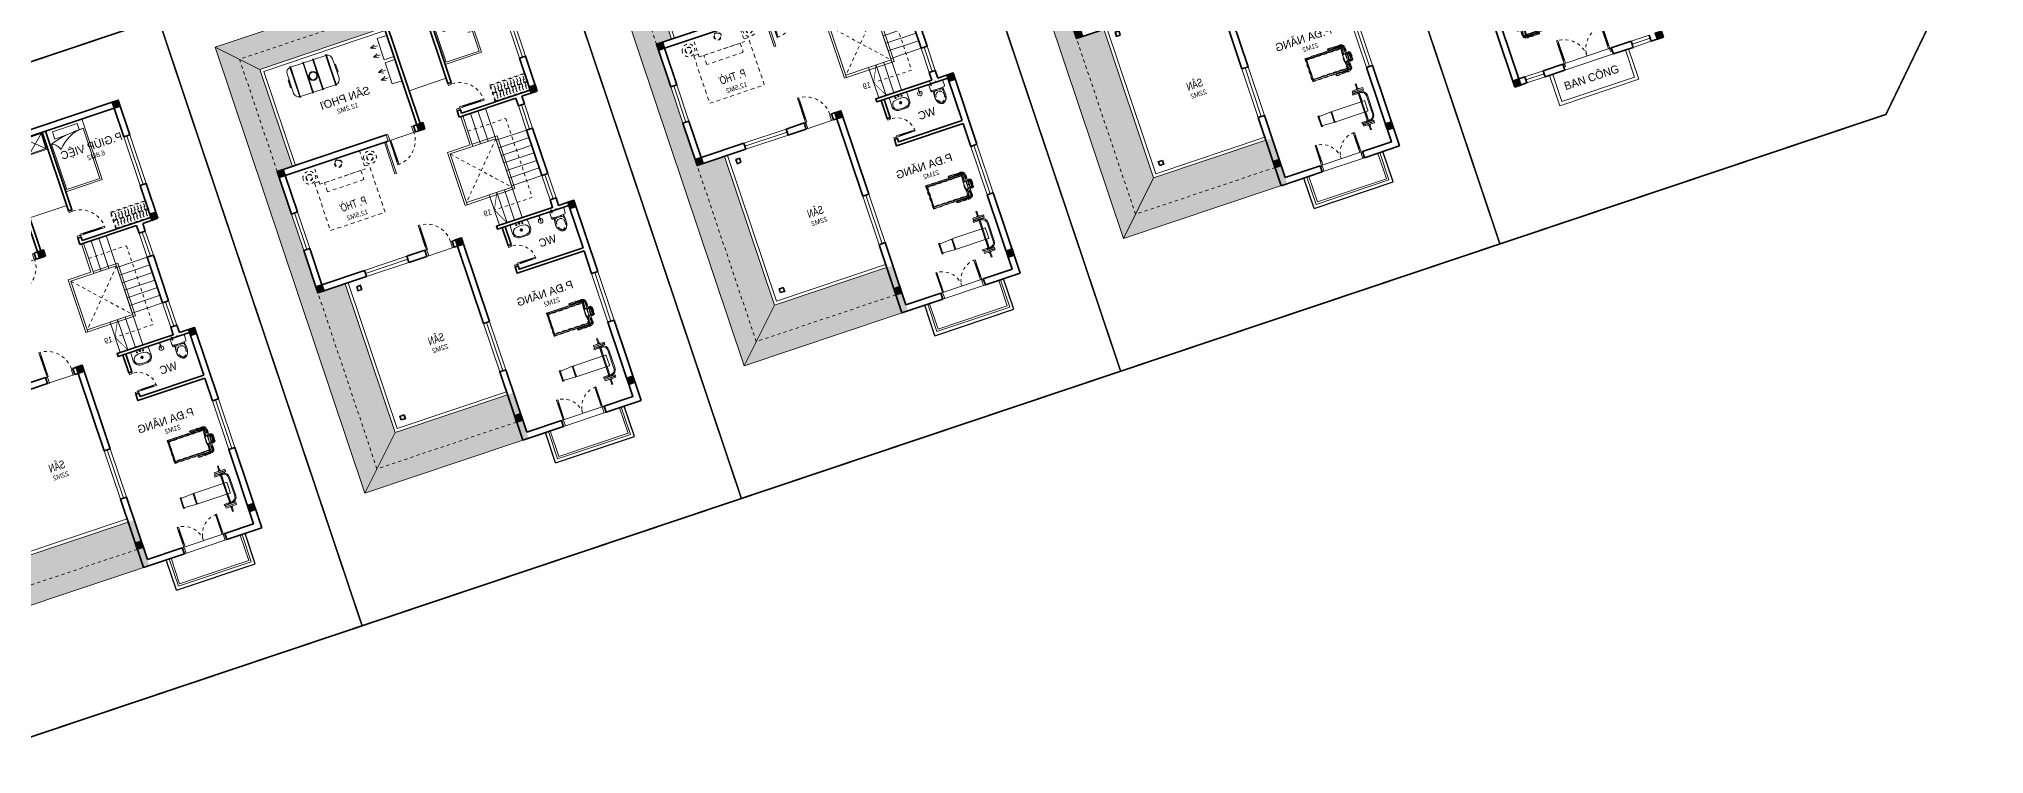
# Model space of a CAD drawing. Header units: metres. Extents: x 568332 to 569219, y 2065964 to 2066430.
# Drawn here: x 568625.1 to 568685.8, y 2066136.6 to 2066158.9 of the extents above; entities that cross this region are included whole.
import ezdxf

# ---------------------------------------------------------------- set-up
doc = ezdxf.new("R2010")
doc.units = ezdxf.units.M
for name, pattern in [('ACAD_ISO07W100', [3, 0, -3]), ('CENTER', [2, 1.25, -0.25, 0.25, -0.25]), ('DASHED', [0.75, 0.5, -0.25]), ('HIDDEN', [0.375, 0.25, -0.125]), ('HIDDEN2', [0.1875, 0.125, -0.0625]), ('X-5M-G-MB PHONGNGU$0$HIDDEN2', [0.1875, 0.125, -0.0625]), ('xref-thap C (mb tang 32-2)$0$HIDDEN', [0.375, 0.25, -0.125]), ('Xref-VCMT-BT3 - tuong bao$0$HIDDEN', [0.375, 0.25, -0.125])]:
    doc.linetypes.add(name, pattern=pattern)
doc.layers.get('0').update_dxf_attribs({"linetype": 'CONTINUOUS'})
for name, color, linetype, lineweight in [('-CONCRETE', 1, 'CONTINUOUS', 35), ('-DOOR', 137, 'CONTINUOUS', 9), ('-FURNITURE', 46, 'CONTINUOUS', 9), ('-HIDE', 3, 'HIDDEN', 13), ('-KH', 143, 'CONTINUOUS', 13), ('-LINE1', 7, 'CONTINUOUS', 18), ('-RANH GIOI KHU DAT', 12, 'CENTER', 18), ('-TEXT', 7, 'CONTINUOUS', 15), ('-WALL', 4, 'CONTINUOUS', 35), ('Bighome_khuat', 251, 'DASHED', 5), ('TEXT25', 2, 'CONTINUOUS', 13)]:
    doc.layers.add(name, color=color, linetype=linetype, lineweight=lineweight)
for name, color, linetype in [('1-NETMANH', 8, 'CONTINUOUS'), ('13. NET HATCH', 252, 'CONTINUOUS'), ('A-Dot_Line', 255, 'ACAD_ISO07W100'), ('A-Flor-Hral', 242, 'CONTINUOUS'), ('LoLK', 6, 'CONTINUOUS')]:
    doc.layers.add(name, color=color, linetype=linetype)
doc.styles.add('1', font='arial.ttf')
doc.styles.add('T1', font='', dxfattribs={"height": 200})
doc.styles.get('T1').set_extended_font_data('VNgeometric Light')

# ---------------------------------------------------------------- blocks, each defined once
blk = doc.blocks.new('Tonkin_Treadmill01_140x87_P')
blk.add_line((70.9, 50), (70.9, 70))
at = {"color": 8}
for p, q in [((84.8, 71.9), (84.8, 97.5)), ((197.3, 22.5), (197.3, 97.5)), ((84.8, 22.5), (84.8, 48.1))]:
    blk.add_line(p, q, dxfattribs=at)
for points in [[(63.5, 73, 0.377964), (60, 69), (60, 51, 0.377964), (63.5, 47)], [(75.9, 47), (82, 47, 0.414214), (86, 51), (86, 69, 0.414214), (82, 73), (75.9, 73)]]:
    blk.add_lwpolyline(points, format="xyb", dxfattribs=at)
for points in [[(71.9, 72.5), (64, 72.5, 0.414214), (60.5, 69), (60.5, 51, 0.414214), (64, 47.5), (71.9, 47.5)], [(87.1, 103.5), (83.9, 103.5, 0.414214), (71.9, 91.5), (71.9, 70)], [(87.1, 99.5), (83.9, 99.5, 0.414214), (75.9, 91.5), (75.9, 70)], [(75.9, 47.5), (82, 47.5, 0.414214), (85.5, 51), (85.5, 69, 0.414214), (82, 72.5), (75.9, 72.5)], [(102.9, 99.5), (122.5, 99.5, 1), (122.5, 103.5), (102.9, 103.5)], [(87.1, 16.5), (83.9, 16.5, -0.414214), (71.9, 28.5), (71.9, 50)], [(87.1, 20.5), (83.9, 20.5, -0.414214), (75.9, 28.5), (75.9, 50)], [(102.9, 20.5), (122.5, 20.5, -1), (122.5, 16.5), (102.9, 16.5)]]:
    blk.add_lwpolyline(points, format="xyb")
for points in [[(69.2, 73), (62.8, 73, -1), (62.8, 73.5), (69.2, 73.5, -1)], [(63.6, 51.7, -0.083043), (63.6, 68.3, -0.366471), (65.6, 70), (76.9, 70), (76.9, 50), (65.6, 50, -0.366471)], [(69.2, 47), (62.8, 47, 1), (62.8, 46.5), (69.2, 46.5, 1)]]:
    blk.add_lwpolyline(points, format="xyb", close=True)
for points in [[(68.5, 72.5), (68.5, 73), (63.5, 73), (63.5, 72.5)], [(81.3, 47), (81.3, 27.5), (200.3, 27.5), (200.3, 92.5), (81.3, 92.5), (81.3, 73)], [(102.9, 103), (87.5, 103)], [(87.5, 100), (102.9, 100)], [(68.5, 47.5), (68.5, 47), (63.5, 47), (63.5, 47.5)], [(87.5, 20), (102.9, 20)], [(102.9, 17), (87.5, 17)]]:
    blk.add_lwpolyline(points)
for points in [[(64, 73.5), (64, 74), (68, 74), (68, 73.5)], [(81.3, 97.5), (81.3, 93.5), (200.3, 93.5), (200.3, 97.5)], [(81.3, 97.5), (81.3, 93.5), (200.3, 93.5), (200.3, 97.5)], [(64, 46.5), (64, 46), (68, 46), (68, 46.5)], [(81.3, 22.5), (81.3, 26.5), (200.3, 26.5), (200.3, 22.5)]]:
    blk.add_lwpolyline(points, close=True)
blk.add_lwpolyline([(65.6, 52, -0.083043), (65.6, 68), (70.4, 68), (70.4, 52)], format="xyb", close=True, dxfattribs=at)
for points in [[(68.5, 73), (71.9, 73)], [(81.8, 92.5), (81.8, 93.5)], [(81.8, 92.5), (81.8, 93.5)], [(199.8, 93.5), (199.8, 92.5)], [(68.5, 47), (71.9, 47)], [(81.8, 27.5), (81.8, 26.5)], [(199.8, 26.5), (199.8, 27.5)]]:
    blk.add_lwpolyline(points, dxfattribs=at)
for points in [[(89.8, 97.5), (89.8, 100), (92.8, 100), (92.8, 97.5)], [(89.8, 22.5), (89.8, 20), (92.8, 20), (92.8, 22.5)]]:
    blk.add_lwpolyline(points, close=True, dxfattribs=at)
at = {"extrusion": (0, 0, -1)}
for centre, major_axis, start_param, end_param in [((87.1, 101.5), (0, -2), 3.141593, 6.283185), ((102.9, 101.5), (0, -2), 2.418858, 7.00592), ((102.9, 101.5), (0, -1.5), 3.141593, 6.283185)]:
    blk.add_ellipse(centre, major_axis=major_axis, ratio=0.258819, start_param=start_param, end_param=end_param, dxfattribs=at)
for centre, major_axis, start_param, end_param in [((87.1, 18.5), (0, 2), 3.141593, 6.283185), ((102.9, 18.5), (0, 2), 2.418858, 7.00592), ((102.9, 18.5), (0, 1.5), 3.141593, 6.283185)]:
    blk.add_ellipse(centre, major_axis=major_axis, ratio=0.258819, start_param=start_param, end_param=end_param)
at = {"layer": 'A-Dot_Line', "ltscale": 0.2}
for p, q in [((70.9, 50), (70.9, 70)), ((84.8, 71.9), (84.8, 97.5)), ((197.3, 22.5), (197.3, 97.5)), ((84.8, 22.5), (84.8, 48.1))]:
    blk.add_line(p, q, dxfattribs=at)
for points in [[(63.5, 73, 0.377964), (60, 69), (60, 51, 0.377964), (63.5, 47)], [(71.9, 72.5), (64, 72.5, 0.414214), (60.5, 69), (60.5, 51, 0.414214), (64, 47.5), (71.9, 47.5)], [(87.1, 103.5), (83.9, 103.5, 0.414214), (71.9, 91.5), (71.9, 70)], [(87.1, 99.5), (83.9, 99.5, 0.414214), (75.9, 91.5), (75.9, 70)], [(75.9, 47), (82, 47, 0.414214), (86, 51), (86, 69, 0.414214), (82, 73), (75.9, 73)], [(75.9, 47.5), (82, 47.5, 0.414214), (85.5, 51), (85.5, 69, 0.414214), (82, 72.5), (75.9, 72.5)], [(102.9, 99.5), (122.5, 99.5, 1), (122.5, 103.5), (102.9, 103.5)], [(87.1, 16.5), (83.9, 16.5, -0.414214), (71.9, 28.5), (71.9, 50)], [(87.1, 20.5), (83.9, 20.5, -0.414214), (75.9, 28.5), (75.9, 50)], [(102.9, 20.5), (122.5, 20.5, -1), (122.5, 16.5), (102.9, 16.5)]]:
    blk.add_lwpolyline(points, format="xyb", dxfattribs=at)
for points in [[(69.2, 73), (62.8, 73, -1), (62.8, 73.5), (69.2, 73.5, -1)], [(63.6, 51.7, -0.083043), (63.6, 68.3, -0.366471), (65.6, 70), (76.9, 70), (76.9, 50), (65.6, 50, -0.366471)], [(65.6, 52, -0.083043), (65.6, 68), (70.4, 68), (70.4, 52)], [(69.2, 47), (62.8, 47, 1), (62.8, 46.5), (69.2, 46.5, 1)]]:
    blk.add_lwpolyline(points, format="xyb", close=True, dxfattribs=at)
for points in [[(68.5, 72.5), (68.5, 73), (63.5, 73), (63.5, 72.5)], [(68.5, 73), (71.9, 73)], [(81.3, 47), (81.3, 27.5), (200.3, 27.5), (200.3, 92.5), (81.3, 92.5), (81.3, 73)], [(81.8, 92.5), (81.8, 93.5)], [(81.8, 92.5), (81.8, 93.5)], [(102.9, 103), (87.5, 103)], [(87.5, 100), (102.9, 100)], [(199.8, 93.5), (199.8, 92.5)], [(68.5, 47.5), (68.5, 47), (63.5, 47), (63.5, 47.5)], [(68.5, 47), (71.9, 47)], [(81.8, 27.5), (81.8, 26.5)], [(87.5, 20), (102.9, 20)], [(102.9, 17), (87.5, 17)], [(199.8, 26.5), (199.8, 27.5)]]:
    blk.add_lwpolyline(points, dxfattribs=at)
for points in [[(64, 73.5), (64, 74), (68, 74), (68, 73.5)], [(81.3, 97.5), (81.3, 93.5), (200.3, 93.5), (200.3, 97.5)], [(81.3, 97.5), (81.3, 93.5), (200.3, 93.5), (200.3, 97.5)], [(89.8, 97.5), (89.8, 100), (92.8, 100), (92.8, 97.5)], [(64, 46.5), (64, 46), (68, 46), (68, 46.5)], [(81.3, 22.5), (81.3, 26.5), (200.3, 26.5), (200.3, 22.5)], [(89.8, 22.5), (89.8, 20), (92.8, 20), (92.8, 22.5)]]:
    blk.add_lwpolyline(points, close=True, dxfattribs=at)
at = {"layer": 'A-Dot_Line', "ltscale": 0.2, "extrusion": (0, 0, -1)}
for centre, major_axis, start_param, end_param in [((87.1, 101.5), (0, -2), 3.141593, 6.283185), ((102.9, 101.5), (0, -2), 2.418858, 7.00592), ((102.9, 101.5), (0, -1.5), 3.141593, 6.283185)]:
    blk.add_ellipse(centre, major_axis=major_axis, ratio=0.258819, start_param=start_param, end_param=end_param, dxfattribs=at)
at = {"layer": 'A-Dot_Line', "ltscale": 0.2}
for centre, major_axis, start_param, end_param in [((87.1, 18.5), (0, 2), 3.141593, 6.283185), ((102.9, 18.5), (0, 2), 2.418858, 7.00592), ((102.9, 18.5), (0, 1.5), 3.141593, 6.283185)]:
    blk.add_ellipse(centre, major_axis=major_axis, ratio=0.258819, start_param=start_param, end_param=end_param, dxfattribs=at)
blk = doc.blocks.new('A$C5C575821')
at = {"layer": '-CONCRETE'}
h = blk.add_hatch(color=256, dxfattribs=at)
h.dxf.hatch_style = 1
h.paths.add_polyline_path([(0, 200), (0, 0), (200, 0), (200, 200)])
blk.add_lwpolyline([(0, 0), (200, 0), (200, 200), (0, 200)], close=True, dxfattribs=at)
blk = doc.blocks.new('*U172')
for p, q in [((-1510, 650), (-1550, 650)), ((-1530, 100), (-1530, 650)), ((-90, 650), (-50, 650)), ((-70, 100), (-70, 650)), ((-1510, 100), (-1550, 100)), ((-90, 100), (-50, 100))]:
    blk.add_line(p, q)
for points in [[(-1550, 0), (-1510, 0), (-1510, 750), (-1550, 750)], [(-50, 0), (-90, 0), (-90, 750), (-50, 750)], [(-1600, -100), (-1540, -100), (-1540, -40), (-1550, -40), (-1550, 0), (-1600, 0)], [(0, -100), (-60, -100), (-60, -40), (-50, -40), (-50, 0), (0, 0)]]:
    blk.add_lwpolyline(points, close=True)
at = {"linetype": 'HIDDEN', "ltscale": 0.1}
for centre, start, end in [((-1550, 0), 0, 89.99996), ((-50, 0), 90.00004, 180)]:
    blk.add_arc(centre, 750, start, end, dxfattribs=at)
blk = doc.blocks.new('BT2-T3.1')
at = {"layer": '-DOOR'}
for points in [[(568674.814, 2066158.843), (568675.383, 2066159.034), (568675.447, 2066158.844), (568674.878, 2066158.653)], [(568672.681, 2066158.127), (568674.198, 2066158.636), (568674.262, 2066158.446), (568672.745, 2066157.937)], [(568672.065, 2066157.92), (568671.496, 2066157.729), (568671.56, 2066157.54), (568672.129, 2066157.731)]]:
    blk.add_lwpolyline(points, close=True, dxfattribs=at)
for points in [[(568675.415, 2066158.939), (568674.846, 2066158.748)], [(568671.528, 2066157.634), (568672.097, 2066157.825)]]:
    blk.add_lwpolyline(points, dxfattribs=at)
at = {"layer": '-LINE1'}
for points in [[(568674.736, 2066158.605), (568675.054, 2066157.657), (568672.589, 2066156.83), (568672.271, 2066157.778)], [(568674.641, 2066158.574), (568674.927, 2066157.72), (568672.652, 2066156.957), (568672.366, 2066157.81)]]:
    blk.add_lwpolyline(points, dxfattribs=at)
at = {"layer": '-RANH GIOI KHU DAT', "linetype": 'HIDDEN', "ltscale": 10, "const_width": 0.05}
blk.add_lwpolyline([(568664.353, 2066171.471), (568680.715, 2066176.962), (568685.819, 2066162.851), (568682.779, 2066156.558), (568670.716, 2066152.51), (568664.353, 2066171.471)], dxfattribs=at)
at = {"layer": '-WALL'}
for p, q in [((568674.878, 2066158.653), (568674.814, 2066158.843)), ((568675.447, 2066158.844), (568675.383, 2066159.034)), ((568675.826, 2066158.971), (568675.447, 2066158.844)), ((568674.198, 2066158.636), (568674.262, 2066158.446)), ((568674.878, 2066158.653), (568674.262, 2066158.446)), ((568671.56, 2066157.54), (568671.496, 2066157.729)), ((568672.129, 2066157.731), (568672.065, 2066157.92)), ((568672.745, 2066157.937), (568672.129, 2066157.731)), ((568672.681, 2066158.127), (568672.745, 2066157.937)), ((568671.56, 2066157.54), (568671.181, 2066157.412))]:
    blk.add_line(p, q, dxfattribs=at)
for points in [[(568670.576, 2066159.214), (568671.181, 2066157.412)], [(568670.766, 2066159.277), (568671.307, 2066157.666), (568671.496, 2066157.729)], [(568674.198, 2066158.636), (568674.814, 2066158.843)], [(568672.065, 2066157.92), (568672.681, 2066158.127)]]:
    blk.add_lwpolyline(points, dxfattribs=at)
at = {"layer": '-DOOR', "xscale": 0.001, "yscale": 0.001, "zscale": 0.001, "rotation": 18.551499767339}
blk.add_blockref('*U172', (568674.198, 2066158.636), dxfattribs=at)
at = {"layer": '-FURNITURE', "xscale": 0.01, "yscale": 0.01, "zscale": 0.01, "rotation": 18.55149976733899}
blk.add_blockref('Tonkin_Treadmill01_140x87_P', (568670.83, 2066158.528), dxfattribs=at)
at = {"layer": '-WALL', "xscale": 0.001, "yscale": 0.001, "zscale": 0.001, "rotation": 18.551499767339}
for p in [(568675.636, 2066158.908), (568671.181, 2066157.412)]:
    blk.add_blockref('A$C5C575821', p, dxfattribs=at)
at = {"layer": '-TEXT', "color": 2}
blk.add_text('BAN CÔNG', height=0.25, rotation=18.5515, dxfattribs=at).set_placement((568672.774, 2066157.313))
blk = doc.blocks.new('A$Ca51cd422')
for p, q in [((167, 414), (224, 414)), ((195, 383), (195, 443)), ((249, 215), (342, 215)), ((267, 429), (324, 429)), ((295, 398), (295, 458)), ((295, 165), (295, 264)), ((367, 414), (424, 414)), ((395, 383), (395, 443))]:
    blk.add_line(p, q)
for points in [[(0, 200, 0.414214), (200, 0), (390, 0, 0.414214), (590, 200), (581, 446, 0.409799), (551, 475), (39, 475, 0.403607), (9, 446)], [(177, 40, 0.090773), (424, 43, 0.149887), (521, 96, 0.430722), (482, 321, 0.080637), (470, 327, 0.127732), (125, 329, 0.074208), (114, 325, 0.443092), (69, 96, 0.13364), (154, 46, 0.033617)]]:
    blk.add_lwpolyline(points, format="xyb", close=True)
for centre, radius in [((195, 414), 17.5), ((295, 215), 37.5), ((295, 215), 22.5), ((295, 215), 22.5), ((295, 429), 17.5), ((395, 414), 17.5)]:
    blk.add_circle(centre, radius)
blk = doc.blocks.new('A$Cf6c941c9')
at = {"layer": '-FURNITURE', "linetype": 'HIDDEN2', "elevation": 0}
blk.add_lwpolyline([(600, 450), (600, 1950), (0, 1950), (0, 450)], close=True, dxfattribs=at)
at = {"layer": '-FURNITURE', "linetype": 'HIDDEN', "ltscale": 500, "elevation": 0}
blk.add_lwpolyline([(512, 1950), (512, 2100), (2079, 2100), (2079, 300), (512, 300), (512, 450)], dxfattribs=at)
blk.add_lwpolyline([(900, 600), (900, 1800), (600, 1800), (600, 600)], close=True, dxfattribs=at)
at = {"layer": '-FURNITURE', "linetype": 'HIDDEN2'}
for centre, radius in [((300, 2200), 200), ((300, 2200), 103), ((300, 2200), 93.3), ((170, 1200), 120), ((170, 1200), 100), ((300, 200), 200), ((300, 200), 103), ((300, 200), 93.3)]:
    blk.add_circle(centre, radius, dxfattribs=at)
blk = doc.blocks.new('X-10M-ALT2-TUM$0$A$C0CF10D65')
at = {"linetype": 'Continuous'}
for p, q in [((33, 188), (33, 821)), ((1533, 188), (1533, 821))]:
    blk.add_line(p, q, dxfattribs=at)
for points in [[(0, 378), (0, 631), (33, 631), (33, 378)], [(183, 0), (183, 1009), (204, 1009), (204, 0)], [(609, 0), (609, 1009), (629, 1009), (629, 0)], [(957, 0), (957, 1009), (937, 1009), (937, 0)], [(1383, 0), (1383, 1009), (1362, 1009), (1362, 0)], [(1566, 378), (1566, 631), (1533, 631), (1533, 378)]]:
    blk.add_lwpolyline(points, close=True, dxfattribs=at)
for points in [[(183, 989), (183, 19)], [(609, 989), (204, 989)], [(937, 989), (629, 989)], [(1362, 989), (957, 989)], [(1383, 19), (1383, 989)], [(204, 19), (609, 19)], [(629, 19), (937, 19)], [(957, 19), (1362, 19)]]:
    blk.add_lwpolyline(points, dxfattribs=at)
for radius in [137, 117]:
    blk.add_circle((783, 504), radius, dxfattribs=at)
for centre, start, end in [((206, 817), 97.774, 178.98842), ((1360, 817), 1.01158, 82.226), ((206, 191), 181.01158, 262.226), ((1360, 191), 277.774, 358.98842)]:
    blk.add_arc(centre, 173, start, end, dxfattribs=at)
blk = doc.blocks.new('A$C59131A43')
for p, q in [((51, -442), (51, -1940)), ((1140, -1940), (1140, -289)), ((51, -1940), (1140, -1940))]:
    blk.add_line(p, q)
blk.add_lwpolyline([(1200, -2000), (1200, 0), (0, 0), (0, -2000)], close=True)
for points in [[(560, -326), (197, -326), (197, -88), (1015, -88)], [(1015, -88), (1015, -289)]]:
    blk.add_lwpolyline(points)
blk.add_lwpolyline([(1140, -289, 0.227842), (278, -703, 0.147835)], format="xyb")
for centre, radius, start, end in [((1067, -3723), 3434, 88.79148, 107.21015), ((-121, -821), 416, 16.43477, 65.55563)]:
    blk.add_arc(centre, radius, start, end)
blk = doc.blocks.new('*U221')
at = {"linetype": 'X-5M-G-MB PHONGNGU$0$HIDDEN2'}
for points in [[(0, 600), (0, 0), (1271, 0), (1271, 600)], [(1251, 580), (1251, 20), (20, 20), (20, 580)], [(1251, 287), (1251, 313), (20, 313), (20, 287)], [(114, 319), (109, 319), (109, 280), (114, 280)], [(228, 319), (223, 319), (223, 280), (228, 280)], [(342, 319), (337, 319), (337, 280), (342, 280)], [(456, 319), (451, 319), (451, 280), (456, 280)], [(570, 319), (565, 319), (565, 280), (570, 280)], [(684, 319), (679, 319), (679, 280), (684, 280)], [(798, 319), (793, 319), (793, 280), (798, 280)], [(912, 319), (907, 319), (907, 280), (912, 280)], [(1026, 319), (1021, 319), (1021, 280), (1026, 280)], [(1140, 319), (1135, 319), (1135, 280), (1140, 280)]]:
    blk.add_lwpolyline(points, close=True, dxfattribs=at)
for points in [[(122, 313), (122, 515), (100, 515), (100, 313)], [(100, 287), (100, 92), (122, 92), (122, 287)], [(236, 313), (236, 515), (214, 515), (214, 313)], [(214, 287), (214, 92), (236, 92), (236, 287)], [(350, 313), (350, 515), (328, 515), (328, 313)], [(328, 287), (328, 92), (350, 92), (350, 287)], [(464, 313), (464, 515), (442, 515), (442, 313)], [(442, 287), (442, 92), (464, 92), (464, 287)], [(578, 313), (578, 515), (556, 515), (556, 313)], [(556, 287), (556, 92), (578, 92), (578, 287)], [(692, 313), (692, 515), (670, 515), (670, 313)], [(670, 287), (670, 92), (692, 92), (692, 287)], [(806, 313), (806, 515), (784, 515), (784, 313)], [(784, 287), (784, 92), (806, 92), (806, 287)], [(920, 313), (920, 515), (898, 515), (898, 313)], [(898, 287), (898, 92), (920, 92), (920, 287)], [(1034, 313), (1034, 515), (1012, 515), (1012, 313)], [(1012, 287), (1012, 92), (1034, 92), (1034, 287)], [(1148, 313), (1148, 515), (1126, 515), (1126, 313)], [(1126, 287), (1126, 92), (1148, 92), (1148, 287)]]:
    blk.add_lwpolyline(points, dxfattribs=at)
blk = doc.blocks.new('shower')
for points in [[(180919, -32316), (180912, -32316), (180912, -32147), (180919, -32147)], [(180929, -32327), (180902, -32327), (180902, -32316), (180929, -32316)]]:
    blk.add_lwpolyline(points, close=True)
for radius, start, end in [(72, 272.79067, 267.20933), (8.35, 294.83554, 245.16446)]:
    blk.add_arc((180916, -32147), radius, start, end)
blk = doc.blocks.new('A$C18091ED7')
for p, q in [((-83, -267), (-83, -300)), ((-83, -278), (-83, -288)), ((-61, -290), (-83, -290)), ((-63, -265), (-81, -265)), ((-61, -267), (-61, -300)), ((0, -42), (0, 0)), ((61, -267), (61, -300)), ((61, -290), (83, -290)), ((63, -265), (81, -265)), ((83, -267), (83, -300)), ((83, -278), (83, -288)), ((146, -27), (179, -27)), ((146, -27), (146, -30)), ((146, -30), (166, -30)), ((153, -37), (146, -30)), ((152, 0), (152, -27)), ((152, 0), (179, 0)), ((153, -37), (166, -37)), ((153, -40), (153, -37)), ((153, -40), (178, -40)), ((153, -40), (178, -40)), ((153, -40), (153, -42)), ((165, -262), (165, -290)), ((185, -30), (166, -30)), ((178, -37), (166, -37)), ((168, -260), (228, -260)), ((168, -292), (207, -292)), ((185, -30), (178, -37)), ((178, -37), (178, -40)), ((178, -40), (178, -42)), ((179, 0), (179, -27)), ((179, -27), (185, -27)), ((185, -27), (185, -30)), ((231, -274), (231, -262))]:
    blk.add_line(p, q)
for points in [[(230, -219, -0.137407), (225, -235), (222, -241, -0.236081), (198, -255, -0.051961), (-198, -255, -0.236081), (-222, -241), (-225, -235, -0.137407), (-230, -219), (-230, -72, -0.198912), (-226, -63), (-209, -46, -0.198912), (-200, -42), (0, -42), (200, -42, -0.198912), (209, -46), (226, -63, -0.198912), (230, -72)], [(144, -619, -0.212405), (26, -734, -0.027685), (-1, -739, -0.022279), (-26, -734, -0.212405), (-144, -619, -0.142796), (-167, -428, -0.093005), (-128, -309, -0.256439), (-111, -300), (0, -300), (111, -300, -0.256439), (128, -309, -0.093005), (167, -428, -0.142796)]]:
    blk.add_lwpolyline(points, format="xyb", close=True)
at = {"linetype": 'xref-thap C (mb tang 32-2)$0$HIDDEN', "ltscale": 100}
blk.add_lwpolyline([(61, -669, -0.199031), (0, -699, -0.199031), (-61, -669, -0.218924), (-132, -478, -0.153791), (-112, -404, -0.236701), (0, -348, -0.236701), (112, -404, -0.153791), (132, -478, -0.218924)], format="xyb", close=True, dxfattribs=at)
blk.add_circle((166, -78), 13.9)
for centre, radius, start, end in [((-81, -267), 1.98, 90, 180), ((-63, -267), 1.98, 0, 90), ((63, -267), 1.98, 90, 180), ((81, -267), 1.98, 0, 90), ((168, -262), 2.47, 90, 180), ((168, -290), 2.47, 180, 270), ((207, -277), 15.5, 270, 306.46585), ((168, -225), 80.1, 306.46585, 320.31229), ((228, -274), 2.47, 320.31229, 0)]:
    blk.add_arc(centre, radius, start, end)
for points in [[(-156, -259), (-157, -267), (-164, -328), (-169, -385), (-184, -528), (-136, -679), (-50, -735), (-20, -741), (0, -744)], [(156, -259), (157, -267), (164, -328), (169, -385), (184, -528), (136, -679), (50, -735), (20, -741), (0, -744)]]:
    blk.add_open_spline(points, degree=3, knots=[130.613938, 130.613938, 130.613938, 130.613938, 152.852109, 311.129351, 417.703951, 561.383393, 697.692632, 710.812262, 710.812262, 710.812262, 710.812262])
blk = doc.blocks.new('*U218')
at = {"color": 251}
blk.add_line((-70, -100), (-70, -700), dxfattribs=at)
for points in [[(-900, 200), (-840, 200), (-840, 40), (-850, 40), (-850, 0), (-900, 0)], [(-50, 0), (-50, -800), (-90, -800), (-90, 0)], [(0, 200), (-60, 200), (-60, 40), (-50, 40), (-50, 0), (0, 0)], [(-50, -100), (-90, -100), (-90, -700), (-50, -700)]]:
    blk.add_lwpolyline(points, close=True)
at = {"layer": 'Bighome_khuat', "linetype": 'Xref-VCMT-BT3 - tuong bao$0$HIDDEN'}
blk.add_arc((-50, 0), 800, 180, 270, dxfattribs=at)
blk = doc.blocks.new('*U217')
at = {"color": 251}
blk.add_line((-70, 100), (-70, 500), dxfattribs=at)
for points in [[(-700, -100), (-640, -100), (-640, -40), (-650, -40), (-650, 0), (-700, 0)], [(-50, 0), (-50, 600), (-90, 600), (-90, 0)], [(-50, 100), (-90, 100), (-90, 500), (-50, 500)], [(0, -100), (-60, -100), (-60, -40), (-50, -40), (-50, 0), (0, 0)]]:
    blk.add_lwpolyline(points, close=True)
at = {"layer": 'Bighome_khuat', "linetype": 'Xref-VCMT-BT3 - tuong bao$0$HIDDEN'}
blk.add_arc((-50, 0), 600, 90, 180, dxfattribs=at)
blk = doc.blocks.new('*U219')
at = {"color": 251}
blk.add_line((70, -100), (70, -700), dxfattribs=at)
for points in [[(0, 200), (60, 200), (60, 40), (50, 40), (50, 0), (0, 0)], [(50, 0), (50, -800), (90, -800), (90, 0)], [(900, 200), (840, 200), (840, 40), (850, 40), (850, 0), (900, 0)], [(50, -100), (90, -100), (90, -700), (50, -700)]]:
    blk.add_lwpolyline(points, close=True)
at = {"layer": 'Bighome_khuat', "linetype": 'Xref-VCMT-BT3 - tuong bao$0$HIDDEN'}
blk.add_arc((50, 0), 800, 270, 0, dxfattribs=at)
blk = doc.blocks.new('Tonkin_JerkBench01_168x97_P')
for p, q in [((79, 138.5), (79, 135)), ((87, 138.5), (87, 135)), ((79, 41.5), (79, 45)), ((87, 41.5), (87, 45))]:
    blk.add_line(p, q)
at = {"color": 8}
for points in [[(77.2, 138.5, 0.393718), (60, 120), (60, 60, 0.393718), (77.2, 41.5)], [(82.4, 45), (78.5, 45, -0.414214), (63.5, 60), (63.5, 120, -0.414214), (78.5, 135), (82.4, 135)]]:
    blk.add_lwpolyline(points, format="xyb", dxfattribs=at)
for points in [[(101.4, 148), (101.4, 144), (66.4, 144), (66.4, 148)], [(101.4, 143.5), (101.4, 139.5), (66.4, 139.5), (66.4, 143.5)], [(87.4, 150), (87.4, 148), (80.4, 148), (80.4, 150)], [(82.4, 139.5), (85.4, 139.5), (85.4, 40.5), (82.4, 40.5)], [(101.4, 36.5), (101.4, 40.5), (66.4, 40.5), (66.4, 36.5)], [(101.4, 32), (101.4, 36), (66.4, 36), (66.4, 32)], [(87.4, 30), (87.4, 32), (80.4, 32), (80.4, 30)]]:
    blk.add_lwpolyline(points, close=True)
for points in [[(82.4, 138.5), (77.2, 138.5), (77.2, 135), (82.4, 135)], [(82.4, 138.5), (78.5, 138.5)], [(78.5, 138.5), (82.4, 138.5)], [(85.4, 150), (85.4, 165), (82.4, 165), (82.4, 150)], [(82.4, 144), (82.4, 143.5)], [(85.4, 143.5), (85.4, 144)], [(85.4, 135), (88.6, 135), (88.6, 138.5), (85.4, 138.5)], [(82.4, 41.5), (77.2, 41.5), (77.2, 45), (82.4, 45)], [(78.5, 41.5), (82.4, 41.5)], [(82.4, 36), (82.4, 36.5)], [(85.4, 30), (85.4, 15), (82.4, 15), (82.4, 30)], [(85.4, 45), (88.6, 45), (88.6, 41.5), (85.4, 41.5)], [(85.4, 36.5), (85.4, 36)]]:
    blk.add_lwpolyline(points)
for points in [[(82.4, 107.5), (81.7, 107.5), (81.7, 135), (82.4, 135)], [(85.4, 138.5), (103.5, 138.5), (103.5, 135), (85.4, 135)], [(82.4, 72.5), (81.7, 72.5), (81.7, 45), (82.4, 45)], [(182.3, 91.7), (185, 91.7), (185, 88.2), (182.3, 88.2)], [(223.7, 105), (223.7, 107.5), (227.7, 107.5), (227.7, 72.5), (223.7, 72.5), (223.7, 75)], [(225, 91.7), (227.4, 91.7), (227.4, 88.2), (225, 88.2)], [(85.4, 41.5), (103.5, 41.5), (103.5, 45), (85.4, 45)]]:
    blk.add_lwpolyline(points, dxfattribs=at)
for points in [[(82.4, 107.5), (75.5, 107.5, 0.414214), (73.5, 105.5), (73.5, 74.5, 0.414214), (75.5, 72.5), (82.4, 72.5)], [(85.4, 72.5), (180.3, 72.5, 0.414214), (182.3, 74.5), (182.3, 105.5, 0.414214), (180.3, 107.5), (85.4, 107.5)]]:
    blk.add_lwpolyline(points, format="xyb")
blk.add_lwpolyline([(223.1, 74.9), (187.1, 72.6, -0.432616), (185, 74.6), (185, 105.4, -0.432616), (187.1, 107.4), (223.1, 105.1, -0.396047), (225, 103.1), (225, 76.9, -0.396047)], format="xyb", close=True)
blk = doc.blocks.new('A$C260bbb34')
at = {"layer": '-FURNITURE'}
for points in [[(219, 385), (219, 612), (159, 470), (219, 612), (287, 461)], [(508, 385), (508, 612), (448, 470), (508, 612), (576, 461)], [(1020, 385), (1020, 612), (960, 470), (1020, 612), (1088, 461)], [(1268, 385), (1268, 612), (1329, 470), (1268, 612), (1201, 461)]]:
    blk.add_lwpolyline(points, dxfattribs=at)
for points in [[(0, 0), (700, 0), (700, 320), (0, 320)], [(794, 0), (1494, 0), (1494, 320), (794, 320)]]:
    blk.add_lwpolyline(points, close=True, dxfattribs=at)
blk = doc.blocks.new('*U87')
for p, q in [((-1310, 550), (-1350, 550)), ((-1310, 100), (-1350, 100)), ((-1330, 100), (-1330, 550)), ((-90, 550), (-50, 550)), ((-90, 100), (-50, 100)), ((-70, 100), (-70, 550))]:
    blk.add_line(p, q)
for points in [[(-1350, 0), (-1310, 0), (-1310, 650), (-1350, 650)], [(-50, 0), (-90, 0), (-90, 650), (-50, 650)], [(-1400, -200), (-1340, -200), (-1340, -40), (-1350, -40), (-1350, 0), (-1400, 0)], [(0, -200), (-60, -200), (-60, -40), (-50, -40), (-50, 0), (0, 0)]]:
    blk.add_lwpolyline(points, close=True)
at = {"linetype": 'HIDDEN', "ltscale": 0.1}
for centre, start, end in [((-1350, 0), 0, 89.99996), ((-50, 0), 90.00004, 180)]:
    blk.add_arc(centre, 650, start, end, dxfattribs=at)
blk = doc.blocks.new('*U304')
at = {"color": 251}
blk.add_line((70, 100), (70, 700), dxfattribs=at)
for points in [[(50, 0), (50, 800), (90, 800), (90, 0)], [(50, 100), (90, 100), (90, 700), (50, 700)], [(0, -110), (60, -110), (60, -40), (50, -40), (50, 0), (0, 0)], [(900, -110), (840, -110), (840, -40), (850, -40), (850, 0), (900, 0)]]:
    blk.add_lwpolyline(points, close=True)
at = {"layer": 'Bighome_khuat', "linetype": 'Xref-VCMT-BT3 - tuong bao$0$HIDDEN'}
blk.add_arc((50, 0), 800, 0, 90, dxfattribs=at)
blk = doc.blocks.new('BT1-T3')
at = {"layer": '13. NET HATCH'}
h = blk.add_hatch(dxfattribs=at)
h.set_pattern_fill('N-ONG-01', color=256, scale=200, angle=540)
h.set_pattern_definition([(94.9697, (206424.789, 16486.938), (199.9982614, -2400.0002103), [184.6944, -4432.6642]), (360, (206408.79, 16670.94), (200, 200), [16, -184]), (180, (206608.79, 16686.94), (-200, -200), [56, -144]), (270, (206552.79, 16686.94), (200, -200), [20, -180]), (90, (206424.79, 16666.94), (-200, 200), [20, -180]), (180, (206424.79, 16686.94), (-200, -200), [16, -184]), (180, (206608.79, 16670.94), (-200, -200), [40, -160]), (265.0303, (206568.789, 16670.938), (-199.9982614, -2400.0002103), [184.6944, -4432.6642]), (232.6961, (206568.789, 16660.938), (2599.997178, 3400.0021483), [52.8016, -5227.35]), (198.4349, (206536.79, 16618.94), (-400.00009, -199.99968), [50.5964, -581.859]), (161.5651, (206488.79, 16602.94), (400.00009, -199.99968), [50.5964, -581.859]), (127.3039, (206440.789, 16618.938), (-2599.997178, 3400.0021483), [52.8016, -5227.35]), (200.2249, (206526.789, 16632.938), (2199.999453, 800.001667), [40.497, -4009.1944]), (159.7751, (206488.789, 16618.938), (-2199.999453, 800.001667), [40.497, -4009.1944]), (127.4054, (206450.789, 16632.938), (-2000.0019905, 2599.998493), [42.8018, -4237.385]), (232.5946, (206552.789, 16666.938), (2000.0019905, 2599.998493), [42.8018, -4237.385])])
h.paths.add_polyline_path([(199587, 45601), (203687, 45601), (204787, 46701), (199391, 46691), (199384, 46111), (199587, 46101)])
h.paths.add_polyline_path([(199790, 46486), (204264, 45183)])
h = blk.add_hatch(dxfattribs=at)
h.set_pattern_fill('N-ONG-01', color=256, scale=200, angle=450)
h.set_pattern_definition([(4.9697, (174602.975, 39473.766), (-2400.0002103, -199.9982614), [184.6944, -4432.6642]), (270, (174786.97, 39489.77), (200, -200), [16, -184]), (90, (174802.97, 39289.77), (-200, 200), [56, -144]), (180, (174802.97, 39345.77), (-200, -200), [20, -180]), (360, (174782.97, 39473.77), (200, 200), [20, -180]), (90, (174802.97, 39473.77), (-200, 200), [16, -184]), (90, (174786.97, 39289.77), (-200, 200), [40, -160]), (175.0303, (174786.975, 39329.766), (-2400.0002103, 199.9982614), [184.6944, -4432.6642]), (142.6961, (174776.975, 39329.7664), (3400.0021483, -2599.997178), [52.8016, -5227.35]), (108.4349, (174734.975, 39361.766), (-199.99968, 400.00009), [50.5964, -581.859]), (71.5651, (174718.975, 39409.766), (-199.99968, -400.00009), [50.5964, -581.859]), (37.3039, (174734.975, 39457.7664), (3400.0021483, 2599.997178), [52.8016, -5227.35]), (110.2249, (174748.975, 39371.766), (800.001667, -2199.999453), [40.497, -4009.1944]), (69.7751, (174734.975, 39409.766), (800.001667, 2199.999453), [40.497, -4009.1944]), (37.4054, (174748.975, 39447.766), (2599.998493, 2000.0019905), [42.8018, -4237.385]), (142.5946, (174782.975, 39345.766), (2599.998493, -2000.0019905), [42.8018, -4237.385])])
h.paths.add_polyline_path([(203287, 33501), (204787, 32001), (204796, 46704), (203687, 45601), (203687, 42401), (204187, 42401), (204187, 38401), (203287, 38401)])
h.paths.add_polyline_path([(204602, 46108), (203299, 41634)], flags=16)
h = blk.add_hatch(dxfattribs=at)
h.set_pattern_fill('N-ONG-01', color=256, scale=200, angle=360)
h.set_pattern_definition([(274.9697, (197566.302, 62184.158), (-199.9982614, 2400.0002103), [184.6944, -4432.6642]), (180, (197582.3, 62000.16), (-200, -200), [16, -184]), (360, (197382.3, 61984.16), (200, 200), [56, -144]), (90, (197438.3, 61984.16), (-200, 200), [20, -180]), (270, (197566.3, 62004.16), (200, -200), [20, -180]), (360, (197566.3, 61984.16), (200, 200), [16, -184]), (360, (197382.3, 62000.16), (200, 200), [40, -160]), (85.0303, (197422.302, 62000.158), (199.9982614, 2400.0002103), [184.6944, -4432.6642]), (52.6961, (197422.302, 62010.158), (-2599.997178, -3400.0021483), [52.8016, -5227.35]), (18.4349, (197454.3, 62052.16), (400.00009, 199.99968), [50.5964, -581.859]), (341.5651, (197502.3, 62068.16), (-400.00009, 199.99968), [50.5964, -581.859]), (307.3039, (197550.302, 62052.158), (2599.997178, -3400.0021483), [52.8016, -5227.35]), (20.2249, (197464.302, 62038.158), (-2199.999453, -800.001667), [40.497, -4009.1944]), (339.7751, (197502.302, 62052.158), (2199.999453, -800.001667), [40.497, -4009.1944]), (307.4054, (197540.302, 62038.158), (2000.0019905, -2599.998493), [42.8018, -4237.385]), (52.5946, (197438.302, 62004.158), (-2000.0019905, -2599.998493), [42.8018, -4237.385])])
h.paths.add_polyline_path([(199387, 33501), (199387, 32001), (204796, 31991), (203287, 33501)])
h.paths.add_polyline_path([(204201, 32185), (199727, 33488)], flags=16)
at = {"layer": '-DOOR'}
for points in [[(195887, 44951), (195687, 44951), (195687, 43351), (195887, 43351)], [(196387, 41951), (196187, 41951), (196187, 41151), (196387, 41151)], [(203987, 39801), (204187, 39801), (204187, 41001), (203987, 41001)], [(196387, 38851), (196187, 38851), (196187, 39651), (196387, 39651)], [(202587, 38401), (202587, 38601), (201187, 38601), (201187, 38401)], [(195687, 36251), (195887, 36251), (195887, 34651), (195687, 34651)], [(199387, 34251), (199587, 34251), (199587, 35851), (199387, 35851)], [(196837, 32001), (198237, 32001), (198237, 32201), (196837, 32201)]]:
    blk.add_lwpolyline(points, close=True, dxfattribs=at)
for points in [[(195787, 44951), (195787, 43351)], [(196287, 41151), (196287, 41951)], [(199697, 42201), (200597, 42201)], [(204087, 39801), (204087, 41001)], [(196287, 39651), (196287, 38851)], [(200597, 38401), (199697, 38401)], [(202587, 38501), (201187, 38501)], [(195787, 34651), (195787, 36251)], [(199487, 34251), (199487, 35851)]]:
    blk.add_lwpolyline(points, dxfattribs=at)
at = {"layer": '-FURNITURE'}
for p, q in [((198847, 45871), (198307, 45381)), ((198847, 45381), (198307, 45871))]:
    blk.add_line(p, q, dxfattribs=at)
for points in [[(198877, 45351), (198277, 45351), (198277, 45901), (198877, 45901)], [(198847, 45381), (198307, 45381), (198307, 45871), (198847, 45871)], [(200673, 42201), (200723, 42201), (200723, 41159), (200673, 41159)]]:
    blk.add_lwpolyline(points, close=True, dxfattribs=at)
at = {"layer": '-HIDE', "ltscale": 5}
for points in [[(199587, 46101), (204187, 46101), (204187, 42401)], [(199587, 32601), (204187, 32601), (204187, 38401)]]:
    blk.add_lwpolyline(points, dxfattribs=at)
at = {"layer": '-HIDE', "ltscale": 10}
for points in [[(198887, 41201), (197387, 39601)], [(197387, 41201), (198887, 39601)]]:
    blk.add_lwpolyline(points, dxfattribs=at)
at = {"layer": '-KH', "linetype": 'HIDDEN2', "ltscale": 5}
blk.add_lwpolyline([(198137, 41701), (196887, 41701), (196887, 39101), (198137, 39101)], dxfattribs=at)
at = {"layer": '-LINE1'}
for p, q in [((198257, 43484), (199477, 43484)), ((197387, 38601), (197387, 42201)), ((197637, 41201), (197637, 42201)), ((197887, 41201), (197887, 42201)), ((198137, 41201), (198137, 42201)), ((198137, 41201), (198137, 42201)), ((198207, 41271), (198207, 42201)), ((198137, 41271), (197317, 41271)), ((197317, 41271), (197317, 39531)), ((198887, 41201), (197387, 41201)), ((197387, 41201), (197387, 39601)), ((198957, 41271), (198207, 41271)), ((198887, 39531), (198887, 41201)), ((198957, 39531), (198957, 41271)), ((197317, 39531), (198957, 39531)), ((197387, 39601), (198887, 39601)), ((197637, 38601), (197637, 39601)), ((197887, 38601), (197887, 39601)), ((198137, 38601), (198137, 39601)), ((196337, 31101), (196337, 32001)), ((196397, 31161), (196397, 32001)), ((204787, 32001), (198237, 32001)), ((198677, 31161), (198677, 32001)), ((198737, 31101), (198737, 32001)), ((198737, 31101), (196337, 31101)), ((198677, 31161), (196397, 31161))]:
    blk.add_line(p, q, dxfattribs=at)
for points in [[(199387, 46101), (199387, 46701), (204787, 46701), (204787, 32001)], [(203687, 45601), (204787, 46701)], [(199587, 45601), (203687, 45601), (203687, 42401)], [(199587, 45501), (203587, 45501), (203587, 42401)], [(197387, 41151), (196387, 41151)], [(197387, 40901), (196387, 40901)], [(197387, 40651), (196387, 40651)], [(197387, 40401), (196387, 40401)], [(197387, 40151), (196387, 40151)], [(197387, 39901), (196387, 39901)], [(197387, 39651), (196387, 39651)], [(199587, 33601), (203187, 33601), (203187, 38401)], [(199587, 33501), (203287, 33501), (203287, 38401)], [(203287, 33501), (204787, 32001)]]:
    blk.add_lwpolyline(points, dxfattribs=at)
at = {"layer": '-LINE1', "const_width": 20}
blk.add_lwpolyline([(197887, 39601), (198137, 39101), (197887, 38601)], dxfattribs=at)
at = {"layer": '-RANH GIOI KHU DAT', "linetype": 'HIDDEN', "ltscale": 10, "const_width": 50}
blk.add_lwpolyline([(193687, 28101), (206187, 28101), (206187, 48101), (193687, 48101)], close=True, dxfattribs=at)
at = {"layer": '-WALL'}
for p, q in [((195687, 44951), (195687, 46101)), ((195887, 45901), (199587, 45901)), ((195887, 44951), (195887, 45901)), ((198147, 43311), (198147, 45901)), ((198257, 43311), (198257, 45901)), ((199477, 45901), (199477, 42401)), ((199587, 45901), (199587, 42401)), ((195687, 42201), (195687, 43351)), ((195887, 42301), (195887, 43351)), ((198147, 43311), (198257, 43311)), ((196187, 42201), (195687, 42201)), ((195887, 42301), (198147, 42301)), ((196187, 41951), (196187, 42201)), ((196387, 41951), (196387, 42201)), ((196387, 42201), (198257, 42201)), ((198147, 42301), (198147, 42411)), ((198147, 42411), (198257, 42411)), ((198257, 42201), (198257, 42411)), ((200597, 42201), (203987, 42201)), ((203987, 41001), (203987, 42201)), ((196187, 39651), (196187, 41151)), ((196387, 39651), (196387, 41151)), ((203987, 38601), (203987, 39801)), ((204187, 38401), (204187, 39801)), ((195687, 38601), (196187, 38601)), ((195687, 36251), (195687, 38601)), ((195887, 37101), (195887, 38501)), ((196187, 38601), (196187, 38851)), ((197987, 37911), (197987, 38501)), ((198087, 37911), (198087, 38501)), ((199387, 38601), (199697, 38601)), ((199387, 38501), (199387, 38601)), ((199387, 35851), (199387, 38401)), ((199587, 38401), (199387, 38401)), ((199697, 38401), (199587, 38401)), ((199587, 35851), (199587, 38401)), ((200597, 38601), (201187, 38601)), ((201187, 38401), (200597, 38401)), ((202587, 38601), (203987, 38601)), ((204187, 38401), (202587, 38401)), ((195887, 36251), (195887, 37001)), ((199387, 32201), (199387, 34251)), ((199587, 32001), (199587, 34251)), ((198237, 32201), (198237, 32001)), ((199387, 32201), (198237, 32201)), ((199587, 32001), (198237, 32001))]:
    blk.add_line(p, q, dxfattribs=at)
for points in [[(195887, 46101), (199587, 46101), (199587, 46101)], [(195887, 44951), (195687, 44951)], [(195887, 43351), (195687, 43351)], [(196387, 41951), (196187, 41951)], [(200597, 42401), (200597, 42401), (204187, 42401), (204187, 41001)], [(196387, 41151), (196187, 41151)], [(203987, 41001), (204187, 41001)], [(196387, 39651), (196187, 39651)], [(203987, 39801), (204187, 39801)], [(196387, 38851), (196387, 38601), (198237, 38601), (198237, 38501), (195887, 38501)], [(196387, 38851), (196187, 38851)], [(199697, 38401), (199697, 38601)], [(200597, 38601), (200597, 38401)], [(201187, 38401), (201187, 38601)], [(202587, 38401), (202587, 38601)], [(197987, 37911), (198087, 37911)], [(195887, 37101), (197987, 37101), (197987, 37211)], [(198087, 37211), (198087, 37001), (195887, 37001)], [(198087, 37211), (197987, 37211)], [(195887, 36251), (195687, 36251)], [(199387, 35851), (199587, 35851)], [(199387, 34251), (199587, 34251)]]:
    blk.add_lwpolyline(points, dxfattribs=at)
for points in [[(199697, 42401), (199587, 42401), (199587, 42201), (199697, 42201)], [(195687, 32001), (196837, 32001), (196837, 32201), (195887, 32201), (195887, 34651), (195687, 34651)]]:
    blk.add_lwpolyline(points, close=True, dxfattribs=at)
at = {"layer": '1-NETMANH'}
for p, q in [((196237, 31001), (196237, 32001)), ((198837, 31001), (198837, 32001)), ((198837, 31001), (196237, 31001))]:
    blk.add_line(p, q, dxfattribs=at)
at = {"layer": 'A-Flor-Hral'}
for points in [[(202847, 38201), (202987, 38201), (202987, 38061), (202847, 38061)], [(202858, 38189), (202976, 38189), (202976, 38072), (202858, 38072)], [(202847, 33801), (202987, 33801), (202987, 33941), (202847, 33941)], [(202858, 33812), (202976, 33812), (202976, 33929), (202858, 33929)]]:
    blk.add_lwpolyline(points, close=True, dxfattribs=at)
at = {"layer": '-DOOR', "rotation": 90}
blk.add_blockref('*U304', (198147, 42411), dxfattribs=at)
at = {"layer": '-DOOR', "xscale": -1}
for name, p in [('*U219', (200597, 42201)), ('*U87', (196837, 32201))]:
    blk.add_blockref(name, p, dxfattribs=at)
for name, p, rotation in [('*U218', (200597, 38601), 180), ('*U217', (197987, 37211), 90)]:
    blk.add_blockref(name, p, dxfattribs=dict(at, rotation=rotation))
at = {"layer": '-FURNITURE', "xscale": -1}
blk.add_blockref('A$C59131A43', (198147, 45901), dxfattribs=at)
at = {"layer": '-FURNITURE', "xscale": -1, "rotation": 359.9999999798975}
blk.add_blockref('X-10M-ALT2-TUM$0$A$C0CF10D65', (202957, 44371), dxfattribs=at)
at = {"layer": '-FURNITURE', "extrusion": (0, 0, -1), "xscale": -0.916666666665974, "yscale": 0.916666666665974, "zscale": -0.916666666665974}
blk.add_blockref('*U221', (-195869, 42301), dxfattribs=at)
at = {"layer": '-FURNITURE'}
for name, p in [('A$C18091ED7', (196294, 38543)), ('A$Ca51cd422', (197243, 38026))]:
    blk.add_blockref(name, p, dxfattribs=at)
at = {"layer": '-FURNITURE', "rotation": 180}
blk.add_blockref('shower', (377789, 6174), dxfattribs=at)
at = {"layer": '-FURNITURE', "xscale": 10, "yscale": 10, "zscale": 10}
for name, p in [('Tonkin_Treadmill01_140x87_P', (195611, 34549)), ('Tonkin_JerkBench01_168x97_P', (195534, 32620))]:
    blk.add_blockref(name, p, dxfattribs=at)
at = {"layer": '-WALL'}
for p in [(195687, 45901), (195687, 42201), (199387, 42201), (203987, 42201), (195687, 38401), (199387, 38401), (203987, 38401), (195687, 32601), (199387, 32601)]:
    blk.add_blockref('A$C5C575821', p, dxfattribs=at)
at = {"layer": '-WALL', "rotation": 270}
for name, p in [('A$C260bbb34', (199587, 45345)), ('A$Cf6c941c9', (201097, 42201))]:
    blk.add_blockref(name, p, dxfattribs=at)
at = {"layer": '-TEXT', "color": 2}
for s, p in [('P.GIÚP VIỆC ', (195931, 44883)), ('SÂN PHƠI', (200636, 43779)), ('WC', (196590, 37538)), ('P.ĐA NĂNG', (196551, 36008))]:
    blk.add_text(s, height=250, dxfattribs=at).set_placement(p)
at = {"layer": '-TEXT', "color": 2, "width": 0.75}
for s, p in [('P. THỜ', (201834, 40556)), ('SÂN', (200886, 35735))]:
    blk.add_text(s, height=250, dxfattribs=at).set_placement(p)
at = {"layer": '-TEXT', "style": '1', "width": 0.75}
blk.add_text('19', height=180, dxfattribs=at).set_placement((198241, 38997))
at = {"layer": 'TEXT25', "style": 'T1'}
for s, rotation, p in [('6.8M2', 360, (196603, 44609)), ('12.2M2', 360, (201124, 43506)), ('12,5M2', 0, (201897, 40248)), ('21M2', 360, (197087, 35734)), ('22M2', 360, (200863, 35465))]:
    blk.add_text(s, height=150, rotation=rotation, dxfattribs=at).set_placement(p)

msp = doc.modelspace()

# ---------------------------------------------------------------- block references
at = {"layer": '-KH', "xscale": -0.001, "yscale": 0.001, "zscale": 0.001}
for p, rotation in [((568418.025, 2066139.542), 198.551499804033), ((568863.28, 2066187.493), 18.55149982815881), ((568851.429, 2066183.516), 18.55149982815881), ((568839.579, 2066179.539), 18.55149982815881), ((568827.728, 2066175.562), 18.55149982815881)]:
    msp.add_blockref('BT1-T3', p, dxfattribs=dict(at, rotation=rotation))
at = {"layer": 'LoLK'}
msp.add_blockref('BT2-T3.1', (0, 0), dxfattribs=at)

doc.saveas('drawing.dxf')
